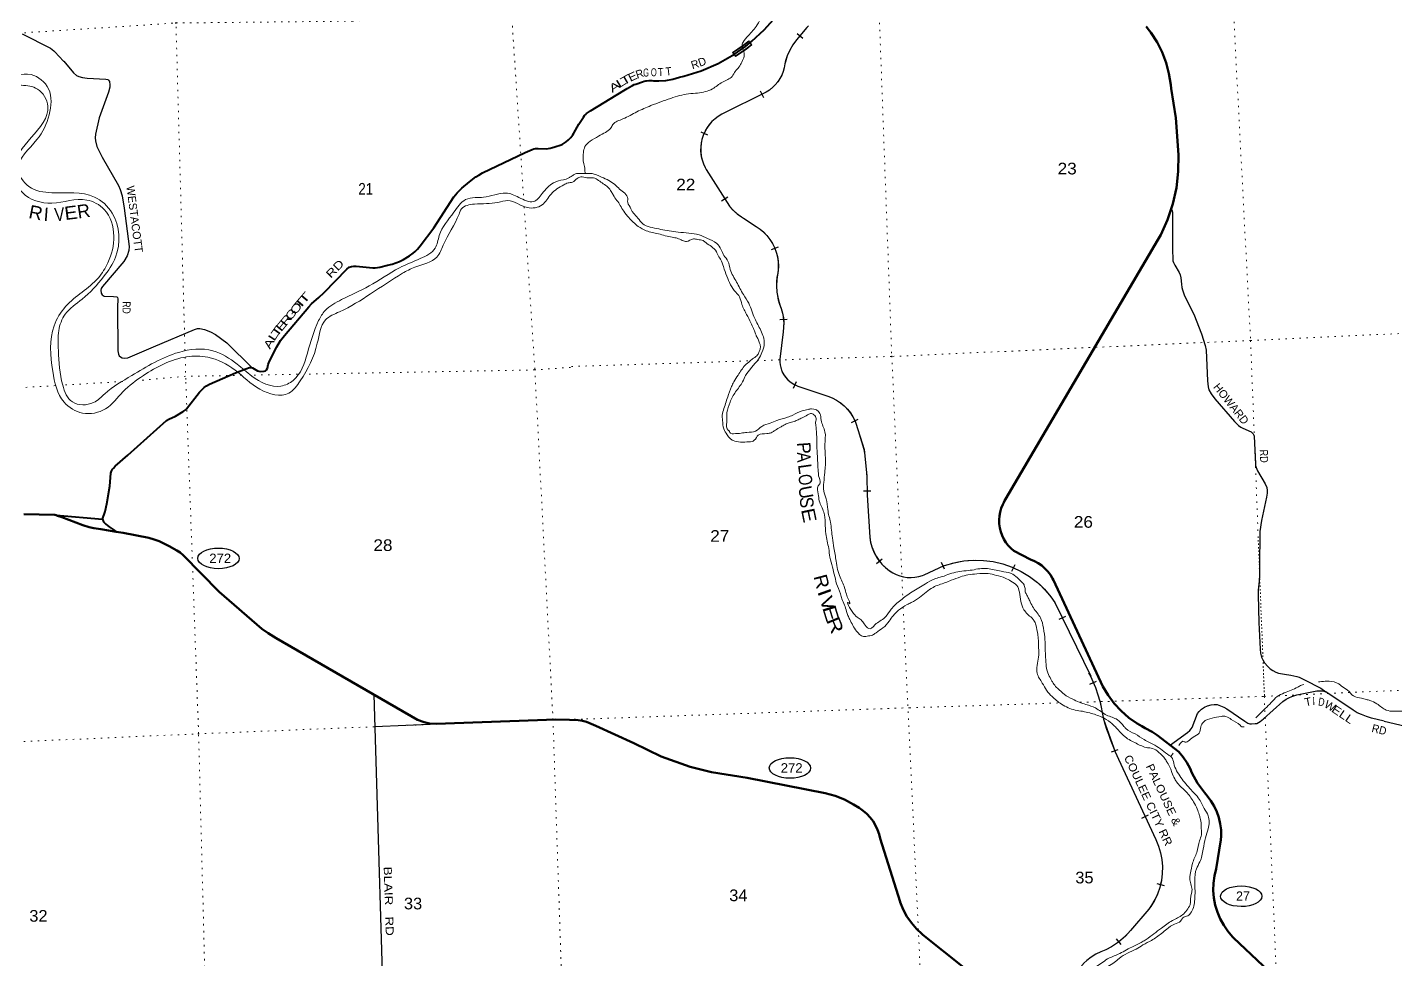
# Model space of a CAD drawing. Header units: feet. Extents: x 751810 to 1010326, y -353855 to -161247.
# Drawn here: x 963642 to 984152, y -190931 to -176964 of the extents above; entities that cross this region are included whole.
import ezdxf
from ezdxf.enums import TextEntityAlignment as Align

# ---------------------------------------------------------------- set-up
doc = ezdxf.new("R2010")
doc.units = ezdxf.units.FT
doc.header["$LTSCALE"] = 70
doc.linetypes.add('DOTTED', pattern=[1.5, 0.3, -1.2])
for name, color, linetype, lineweight in [('17', 7, 'Continuous', 25), ('23', 7, 'Continuous', 70), ('26', 7, 'Continuous', 40), ('29', 7, 'Continuous', 25), ('34', 7, 'Continuous', 25), ('39', 7, 'Continuous', 13), ('61', 7, 'Continuous', 13), ('7', 7, 'DOTTED', 13)]:
    doc.layers.add(name, color=color, linetype=linetype, lineweight=lineweight)
for name, color, linetype in [('27', 7, 'Continuous'), ('30', 7, 'Continuous'), ('41', 7, 'Continuous')]:
    doc.layers.add(name, color=color, linetype=linetype)

msp = doc.modelspace()

# ---------------------------------------------------------------- linework, layer by layer
at = {"layer": '17'}
for centre, major_axis in [((966506.47, -184919.4), (309.24, -1)), ((975072.92, -188059.64), (-309.24, 1)), ((981837.14, -189980.65), (-309.24, 1))]:
    msp.add_ellipse(centre, major_axis=major_axis, ratio=0.500121, dxfattribs=at)
at = {"layer": '23'}
for points in [[(978737.57, -184959.93), (978678.6, -184935.08), (978429.83, -184807.48), (978387.46, -184771.39), (978346.08, -184728.23), (978309.43, -184680.97), (978277.93, -184630.15), (978251.91, -184576.31), (978231.67, -184520.04), (978217.41, -184461.97), (978209.3, -184402.72), (978207.44, -184342.95), (978211.82, -184283.32), (978222.42, -184224.47), (978239.11, -184167.04), (978261.72, -184111.68), (978276.57, -184083.99), (978289.98, -184058.99), (978304.67, -184033.99), (980587.99, -180147.11), (980629.78, -180070.32), (980732.67, -179844.58), (980811.39, -179609.32), (980865.09, -179367.11), (980893.18, -179120.62), (980895.35, -178872.55), (980857.48, -178318.3), (980784.72, -177879.74), (980780.08, -177823.95), (980754.34, -177656.7), (980711.25, -177493.05), (980651.3, -177334.8), (980575.13, -177183.68), (980483.58, -177041.36), (980460.65, -177014.84), (980411.51, -176948.65)], [(963591.47, -184254.47), (964048.55, -184267.9), (964053.22, -184268.53)], [(964053.22, -184268.53), (964075.13, -184271.46), (964095.11, -184280.25), (964156.61, -184303.72), (964473.23, -184423.59), (964566.08, -184450.67), (964638.04, -184465.08), (964745.15, -184482.88), (964974.52, -184519.08)], [(964974.52, -184519.08), (965079.15, -184535.59), (965462.39, -184612.45), (965544.78, -184636.31), (965619.94, -184663.51), (965769.07, -184734.74), (965880.6, -184799.53), (965931.78, -184831.53), (965979.86, -184873.05), (966515.1, -185420.84), (967155.16, -185974.38), (967251.1, -186041.25), (967370.13, -186116.55), (969491.56, -187338.03), (969589.58, -187374.27), (969671.38, -187394.65), (969768.88, -187399.78), (971562.84, -187333.42), (971769.58, -187338.18), (971895.92, -187344.58), (971964.68, -187350.98), (972025.18, -187366.08)], [(982613.2, -191440.95), (981723.33, -190603.54), (981707.66, -190587.46), (981636.34, -190504.38), (981574.09, -190414.29), (981521.59, -190318.2), (981479.43, -190217.14), (981448.06, -190112.23), (981427.84, -190004.61), (981418.97, -189895.47), (981421.55, -189786), (981435.57, -189677.41), (981460.86, -189570.87), (981532.82, -189138.27), (981536.4, -189081.23), (981534.38, -188987.66), (981522.59, -188894.82), (981501.16, -188803.71), (981470.32, -188715.35), (981430.41, -188630.7), (981381.88, -188550.68), (981325.24, -188476.17), (981285.39, -188427.71), (981184.19, -188285.06), (981098.45, -188132.63), (981071.12, -188068.01), (981023.79, -187979.06), (980967.43, -187895.54), (980902.64, -187818.38), (980578.63, -187565.32), (980503.28, -187517.49), (980398.52, -187462.78), (980373.62, -187449.78), (980348.52, -187435.28), (980277.61, -187394.3), (980152.61, -187306.14), (980037.51, -187205.39), (979933.57, -187093.16), (979841.93, -186970.68), (979763.59, -186839.3), (979020.93, -185243.07), (979010.04, -185221.71), (978976.94, -185166.94), (978938.3, -185115.93), (978894.54, -185069.24), (978846.13, -185027.38), (978793.62, -184990.81), (978737.57, -184959.93)], [(977677.06, -191050.9), (977064.28, -190559.59), (977054.62, -190551.36), (976969.57, -190470), (976893.48, -190380.2), (976827.21, -190282.94), (976771.46, -190179.28), (976726.85, -190070.37), (976726.74, -190066.35), (976426.41, -189115.26), (976411.32, -189053.17), (976387.32, -188984.63), (976356.28, -188918.98), (976318.55, -188856.93), (976274.54, -188799.16), (976224.73, -188746.31), (976169.68, -188698.96), (976109.97, -188657.62), (976026.16, -188604.32), (975890.67, -188533.78), (975748.55, -188477.78), (975601.35, -188436.95), (974429.3, -188205.34), (973896.51, -188124.21), (973577.41, -188041.39), (973144.77, -187886.47), (972730.69, -187687.18), (972164.76, -187429.94), (972025.18, -187366.08)]]:
    msp.add_lwpolyline(points, dxfattribs=at)
at = {"layer": '26'}
msp.add_line((972086.35, -178212.74), (972086.46, -178212.5), dxfattribs=at)
for points in [[(974225.7, -177372.94), (974406.13, -177252.13), (974501.1, -177171.54), (974688.58, -177000.39), (974870.36, -176795.7), (974900.53, -176763.29), (974972.77, -176696.62), (975051.58, -176637.88), (975136.1, -176587.69), (975225.4, -176546.61), (975318.51, -176515.09), (975341.22, -176514.87), (975370.57, -176517.31), (975399.5, -176522.8), (975427.7, -176531.29), (975454.86, -176542.68), (975480.68, -176556.84), (975578.6, -176633.42), (975598.64, -176646.17), (975612.64, -176652.55)], [(971656.98, -178715.98), (971674.94, -178706.27), (971716.38, -178678.7), (971754.7, -178646.96), (971789.5, -178611.38), (971820.39, -178572.36), (971832.31, -178546.88), (971905.85, -178412.05), (971975.83, -178310.65), (971993.06, -178285.68), (972018.08, -178261.8), (972023.95, -178256.3), (972053.63, -178233.82), (972085.5, -178214.56), (972582.13, -177910.81), (972606.64, -177895.82), (972632.13, -177880.54), (972704.03, -177837.45), (972710.41, -177834.2), (972735.47, -177821.42), (972760.41, -177813), (972863.41, -177779.43), (972888.32, -177771.31), (972913.41, -177765.79), (972923.89, -177763.49), (972959.99, -177759.44), (972996.31, -177759.19), (973002.45, -177759.75), (973027.29, -177762.01), (973052.45, -177762.71), (973108.3, -177764.26), (973213.7, -177757.44), (973317.8, -177739.64), (973419.48, -177711.06), (973482.71, -177695.51), (973743.76, -177613.05), (973994.76, -177503.76), (974207.83, -177383.07), (974225.7, -177372.94)], [(964769.25, -184331.53), (964807.82, -184215.33), (964834.68, -184103.5), (964878.47, -183836.06), (964893.05, -183644.25), (964904.43, -183610.97), (964918.57, -183584.25), (964932.71, -183566.96), (964959.28, -183538.98), (965145.74, -183372.6), (965728.39, -182852.4), (965761.33, -182832.14), (965860.58, -182788.81), (965979.67, -182717.39), (966006.38, -182696.96), (966027.17, -182679.57), (966222.43, -182430.31), (966261.64, -182391.25), (966294.63, -182361.38), (966329.19, -182336.23), (966372.48, -182309.65), (966759.88, -182141.38), (966919.05, -182080.82), (966972.46, -182060.38), (966994.45, -182058.81), (967014.87, -182065.1), (967092.28, -182108.13), (967129.54, -182116.97), (967189.23, -182113.82), (967212.8, -182107.54), (967228.52, -182096.71), (967241.07, -182068.24), (967250.5, -182016.37), (967271.57, -181964.17), (967379.31, -181749.16), (967438.38, -181655.64), (967496.33, -181580.19), (967859.2, -181147.94), (967901.61, -181103.93), (968010, -181011.19), (968091.66, -180937.4), (968429.66, -180585.89), (968467.91, -180557.73), (968500.9, -180546.73), (968537.02, -180540.44), (968572.6, -180539.99), (968822.82, -180564.33), (968855.91, -180564.02), (968924.23, -180553.8), (969042.5, -180527.48), (969108.02, -180509.79), (969219.55, -180468.92), (969277.68, -180440.63), (969368.79, -180387.19), (969426.91, -180344.75), (969455.18, -180319.6), (969488.17, -180286.59), (969529.69, -180238.51), (969736.13, -179966.67), (970033.59, -179504.03), (970084.31, -179443.31), (970153.43, -179372.58), (970271.87, -179275.21), (970365.49, -179204.4), (970407.9, -179177.68), (970465.68, -179142.76), (971102.94, -178835.79), (971206.66, -178791.8), (971234.94, -178783.94), (971257.53, -178779.36), (971297.77, -178776.08), (971420.42, -178780.99), (971479.99, -178772.94), (971511.41, -178765.08), (971531.83, -178760.36), (971656.98, -178715.98)], [(964053.22, -184268.53), (964075.13, -184271.46), (964769.25, -184331.53)], [(964769.25, -184331.53), (964784.26, -184369.37), (964818.49, -184408.09), (964865.95, -184447.96), (964944.49, -184498.26), (964974.52, -184519.08)]]:
    msp.add_lwpolyline(points, dxfattribs=at)
at = {"layer": '29'}
for p, q in [((982115.13, -184594.42), (982111.72, -184972.33)), ((968849.72, -187439.56), (969778.23, -187400.27))]:
    msp.add_line(p, q, dxfattribs=at)
for points in [[(963563.48, -177060.54), (963988.8, -177277.42), (964037.12, -177315.02), (964055.25, -177330.76), (964186, -177470.6), (964186.71, -177471.44)], [(964186.71, -177471.44), (964333.91, -177646.04), (964378.04, -177683.01), (964415.63, -177701.81), (964467.98, -177715.25), (964538.84, -177722.33), (964820, -177736.98), (964846.48, -177744.8), (964858.56, -177756.89), (964870.64, -177775.69), (964877.35, -177822.7), (964876.01, -177860.3), (964858.36, -177935.08), (964720.11, -178317.95), (964661.26, -178565.39), (964658.57, -178616.43), (964664.88, -178663.1), (964682.73, -178748.05), (964760.83, -178907.25), (965010.23, -179330.92), (965032.78, -179390.22), (965061.23, -179489.4), (965093.9, -179674.12), (965168.6, -180246.88), (965164.13, -180308.59), (965136.39, -180386.55), (965087.07, -180471.1), (964766.15, -180847.36), (964747.15, -180878.1), (964741.78, -180899.59), (964747.25, -180946.97), (964763.25, -180972.12), (964792.71, -180989.48), (964932.37, -180996.29), (964980.69, -181001.66), (964991.43, -181009.72), (964999.48, -181028.52), (964992.5, -181156.73), (964997.15, -181810.05), (965007.53, -181861.21), (965018.27, -181885.39), (965037.06, -181901.5), (965061.22, -181914.93), (965096.12, -181920.3), (965148.78, -181912.72), (965532.65, -181751.71), (966148.41, -181490.53), (966194.04, -181477.1), (966228.94, -181477.1), (966296.05, -181487.85), (966385.56, -181522.99), (966459.8, -181565.74), (966631.47, -181690.37), (967009.6, -182062.17)], [(980789.41, -179675), (980803.49, -179711.71), (980807.45, -179735.52), (980807.45, -180301.71), (980810.1, -180431.35), (980814.06, -180459.13), (980820.67, -180484.27), (980841.83, -180526.6), (980907.94, -180635.07), (980923.8, -180670.79), (980934.39, -180714.45), (980942.32, -180812.34), (980947.6, -180859.96), (980955.55, -180894.36), (980980.66, -180968.43), (981011.08, -181037.23), (981124.79, -181262.11)], [(981124.79, -181262.11), (981239.82, -181557.11), (981297.99, -181731.72), (981313.86, -181800.51), (981332.37, -182260.87), (981340.31, -182348.18), (981353.53, -182393.16), (981385.26, -182454.01), (981443.44, -182528.09), (981734.33, -182866.75)], [(981734.33, -182866.75), (981775.32, -182910.41), (981797.8, -182930.25), (981830.85, -182951.42), (981861.26, -182967.29), (981985.55, -183025.5), (982000.1, -183036.08), (982015.97, -183053.28), (982026.55, -183073.12), (982033.16, -183089), (982049.02, -183501.73), (982052.99, -183525.54), (982060.92, -183555.97), (982083.4, -183607.56), (982197.11, -183800.7), (982219.59, -183857.58), (982226.2, -183901.24), (982226.2, -183943.57), (982215.62, -184001.78), (982138.93, -184353.66), (982115.13, -184517.7), (982115.13, -184594.42)], [(982111.72, -184972.33), (982111.17, -185164.57), (982104.56, -185261.14), (982090.01, -185397.39), (982090.01, -185463.54), (982100.59, -185878.92), (982121.74, -186278.43), (982128.36, -186339.28), (982131, -186357.8), (982142.9, -186397.48), (982160.09, -186438.49), (982185.21, -186482.15)], [(982185.21, -186482.15), (982234.14, -186537.71), (982271.16, -186573.43), (982312.15, -186601.21), (982357.11, -186626.35), (982398.1, -186638.25), (982484.04, -186652.8), (982581.89, -186667.36), (982624.2, -186676.62), (982670.48, -186689.84), (982703.54, -186700.43), (982736.59, -186713.66), (982823.86, -186759.96), (982990.46, -186843.3), (983028.81, -186865.79), (983105.5, -186920.02)], [(968835.44, -186960.25), (969012.2, -192790.71), (968963.89, -192890.25)], [(980777.35, -187714.8), (981033.55, -187528.54), (981069.24, -187498.12), (981087.75, -187474.3), (981099.66, -187451.82), (981141.97, -187348.63), (981184.28, -187245.45), (981205.43, -187213.7), (981239.82, -187179.31), (981284.77, -187150.2), (981329.73, -187129.04), (981387.9, -187113.16), (981432.86, -187107.87), (981475.17, -187110.52), (981528.06, -187126.39), (981574.34, -187146.23), (981623.27, -187171.37), (981890.36, -187359.22), (981937.95, -187386.99), (981968.36, -187396.26), (981990.85, -187396.26), (982046.38, -187394.93), (982068.85, -187390.97), (982096.63, -187380.38), (982123.07, -187364.51), (982170.67, -187324.82), (982461.57, -187065.54), (982511.81, -187029.82), (982551.48, -187007.33), (982596.43, -186987.49), (982670.48, -186965), (982971.95, -186904.15), (983002.36, -186901.51), (983048.64, -186901.5), (983073.76, -186906.8), (983105.5, -186920.02)], [(983980.03, -187358.89), (983787.77, -187311.6), (983713.72, -187289.11), (983639.68, -187260.01), (983577.53, -187230.9), (983512.74, -187193.86), (983105.5, -186920.02)], [(983980.03, -187358.89), (984469.56, -187473.46), (984885.04, -187598.24)]]:
    msp.add_lwpolyline(points, dxfattribs=at)
at = {"layer": '34'}
for p, q in [((975181.27, -177052.95), (975265.62, -177124.49)), ((974628.85, -177913.72), (974678.23, -178012.7)), ((973735.39, -178529.37), (973836.85, -178573.42)), ((974048.31, -179563.13), (974141.67, -179503.81)), ((974795.69, -180292.43), (974899.27, -180253.65)), ((974919.18, -181342.18), (975029.49, -181333.97)), ((975124.2, -182368.81), (975169.71, -182267.99)), ((975995.79, -182882.83), (976094.6, -182833.12)), ((976175.23, -183907.1), (976285.83, -183905.2)), ((976368.3, -184993.74), (976453.78, -184923.54)), ((977390.24, -185081.6), (977343.22, -184981.48)), ((978401.21, -185113), (978448.5, -185013.01)), ((979107.25, -185831.01), (979206.82, -185782.85)), ((979567.26, -186802.06), (979668.65, -186757.83)), ((979890.44, -187817.88), (979994.54, -187780.52)), ((980345.18, -188809.21), (980445.38, -188762.35)), ((980574.25, -189792.1), (980681.84, -189817.76)), ((979961.87, -190620.59), (980033.25, -190705.09))]:
    msp.add_line(p, q, dxfattribs=at)
at = {"layer": '34', "lineweight": 13}
for p, q in [((974715.83, -177933.03), (974052.1, -178264.16)), ((973815.79, -179092.57), (974165.68, -179643.22)), ((974375.73, -179822.24), (974564.21, -179949.58)), ((974968.66, -181523.43), (974922.1, -181935.26)), ((975192.83, -182339.9), (975639.16, -182489.93)), ((976060.52, -182892.22), (976182.27, -183287.09)), ((976229.82, -183969.85), (976267.91, -184602.57)), ((979995.53, -187929.2), (980558.22, -189132.25))]:
    msp.add_line(p, q, dxfattribs=at)
at = {"layer": '34'}
for points in [[(975351.81, -176942.02), (975328.05, -176964.3), (975171.28, -177149.13), (975171.83, -177151.16), (975169.93, -177150.87), (975116.33, -177224.99), (975070.16, -177305.35), (975032.65, -177390.08), (975004.19, -177478.34)], [(975004.21, -177478.26), (974996.26, -177510.64), (974986.59, -177568.35), (974970.9, -177624.83), (974949.41, -177679.36), (974922.34, -177731.34), (974889.98, -177780.22), (974852.68, -177825.42), (974810.87, -177866.51), (974764.99, -177902.98), (974716.37, -177933.99), (974052.63, -178265.13), (973999.21, -178296.64), (973949.4, -178333.54), (973903.72, -178375.45), (973862.67, -178421.92), (973826.7, -178472.41), (973796.21, -178526.38), (973771.52, -178583.26), (973752.92, -178642.4), (973740.59, -178703.15), (973734.69, -178764.87), (973735.27, -178826.86), (973742.33, -178888.45), (973755.78, -178948.96), (973775.49, -179007.75), (973801.24, -179064.15), (973816.74, -179092.01), (974166.56, -179642.55), (974220.9, -179702.31), (974281.21, -179756.09), (974346.83, -179803.28), (974376.33, -179821.31), (974564.82, -179948.67), (974624.02, -179987.81), (974678.86, -180032.98), (974728.67, -180083.63), (974772.93, -180139.21), (974811.12, -180199.11), (974842.84, -180262.67), (974867.75, -180329.2), (974885.57, -180397.97), (974896.1, -180468.22), (974899.22, -180539.2), (974894.92, -180610.1), (974890.44, -180642.54), (974876.33, -180738.81), (974872.36, -180835.97), (974878.57, -180932.99), (974894.89, -181028.85), (974921.15, -181122.48), (974941.8, -181177.79), (974961.91, -181246.77), (974974.71, -181317.48), (974980.05, -181389.14), (974977.86, -181460.97), (974969.75, -181523.56), (974923.2, -181935.32), (974922.98, -181977.47), (974927.18, -182019.4), (974935.73, -182060.68), (974948.55, -182100.83), (974965.49, -182139.41), (974986.38, -182176.02), (975010.98, -182210.25), (975039.01, -182241.72), (975070.2, -182270.08), (975104.16, -182295.02), (975140.56, -182316.28), (975178.99, -182333.63), (975193.2, -182338.86), (975639.54, -182488.9), (975705.88, -182514.76), (975769.2, -182547.42), (975828.75, -182586.52), (975883.89, -182631.65), (975934.01, -182682.28), (975978.56, -182737.87), (976017.06, -182797.81), (976049.07, -182861.44), (976061.56, -182891.85), (976183.35, -183286.87), (976225.97, -183681.61), (976230.92, -183969.81), (976269, -184602.45), (976281.23, -184676.29), (976301.1, -184748.46), (976328.4, -184818.17), (976362.84, -184884.62), (976404.04, -184947.12), (976451.54, -185004.97), (976504.84, -185057.53), (976563.34, -185104.24), (976613.22, -185136.9), (976665.05, -185161.97), (976719.23, -185181.5), (976775.15, -185195.25), (976832.2, -185203.07), (976889.76, -185204.9), (976947.25, -185200.69)], [(976947.14, -185200.71), (977003.88, -185190.51), (977059.19, -185174.46), (977083.26, -185165.45), (977385.18, -185023.66), (977391.39, -185027.56), (977532.6, -184985.24), (977678, -184957.8), (977825.48, -184945.71), (977973.4, -184949.1), (978120.17, -184967.94), (978264.16, -185002), (978403.81, -185050.94), (978537.56, -185114.21), (978663.98, -185191.11), (978781.66, -185280.81), (978889.33, -185382.32), (978985.79, -185494.51), (979045.48, -185577.86), (979580.71, -186684.69), (979554.8, -186634.08), (979557.92, -186637.57), (979651.55, -186852.2), (979722.25, -187075.46), (979769.2, -187304.86), (979772.53, -187327.76), (979948.37, -187817.68), (979996.53, -187928.75), (980559.23, -189131.81), (980599.59, -189228.82), (980629.59, -189329.56), (980648.9, -189432.88), (980657.3, -189537.66), (980654.71, -189642.74), (980641.14, -189746.98), (980616.76, -189849.22), (980581.82, -189948.36), (980536.71, -190043.29), (980481.94, -190132.99), (980452.07, -190174.3), (980179.8, -190494.13), (980177.83, -190496.22), (980100.19, -190578.65), (979996, -190666.65), (979891.6, -190737.57), (979809.88, -190782.8), (979731.97, -190812.03), (979657.66, -190849.18), (979587.64, -190893.9), (979522.68, -190945.68)]]:
    msp.add_lwpolyline(points, dxfattribs=at)
at = {"layer": '34', "lineweight": 13}
for points in [[(975327.25, -176963.54), (975169.77, -177149.21), (975171.83, -177151.16)], [(977083.69, -185166.46), (977385.1, -185024.91), (977391.23, -185028.76)], [(979044.53, -185578.42), (979556.93, -186638.05), (979554.8, -186634.08)], [(980451.2, -190173.62), (980178.98, -190493.4), (980177.03, -190495.47)]]:
    msp.add_lwpolyline(points, dxfattribs=at)
for centre, radius, start, end in [((975859.86, -177705.56), 886.43, 141.12421, 167.28243), ((974439.92, -177447.02), 558.87, 299.58363, 353.4861), ((974326.43, -178790.32), 593.38, 117.53614, 210.62089), ((974764.13, -179153.78), 773.1, 219.27776, 239.84175), ((974220.55, -180533.56), 677.6, 350.75777, 59.52414), ((975801.22, -180825.23), 930.02, 168.66201, 202.30051), ((974293.68, -181404.19), 685.43, 349.98234, 19.25677), ((975325.19, -181958.45), 403.76, 176.70678, 250.86329), ((975425.89, -183135.13), 679.53, 20.94447, 71.70827), ((972438.95, -183890.82), 3791.7, 358.80577, 9.16195), ((976979.69, -184522.8), 716.23, 186.39416, 239.17538), ((977867.08, -186358.73), 1412.54, 33.53321, 109.68676), ((976878.38, -184654.84), 551.27, 241.18495, 291.86526), ((977556.9, -187638.24), 2236.18, 7.97409, 26.56915), ((984534.81, -185894.96), 4974.25, 196.74406, 204.13911), ((979653.48, -189565.45), 1003.1, 322.67879, 25.58601), ((979267.16, -189705.95), 1204.78, 296.74975, 319.18631), ((980049.26, -191539.54), 794.79, 107.5634, 182.67047)]:
    msp.add_arc(centre, radius, start, end, dxfattribs=at)
at = {"layer": '39'}
msp.add_line((980783.09, -187889.57), (980816.1, -187836.35), dxfattribs=at)
for points in [[(974354.23, -177245.23), (974355.88, -177217.08), (974369.08, -177186.51), (974446.7, -177089.69), (974580.72, -176926.84), (974645.49, -176802.22), (974719.51, -176649.17), (974826.62, -176458.93), (974826.33, -176448.88), (974904.71, -176307.76), (975080.82, -176212.11), (975250.68, -176179.01), (975410.44, -176214.62), (975557.48, -176246.47)], [(972006.03, -179156.52), (971997.6, -179080.32), (971997.37, -179072.28), (971976.78, -178984.34), (971972.77, -178914.03), (971976.79, -178843.49), (972000.26, -178750.25), (972078.34, -178669.51), (972204.78, -178593.41), (972307.64, -178536.1), (972382.33, -178477.59), (972418.82, -178418.18), (972567.17, -178335.4), (972779.14, -178228.65), (972987.5, -178136.08), (973285.8, -178026.82), (973553.12, -177958.7), (973689.42, -177946.7), (973910.68, -177883.94), (974062.53, -177782.95), (974204.8, -177698.34), (974252.88, -177622.5), (974307.32, -177558.54), (974349.38, -177482.87), (974385.12, -177397.33), (974354.23, -177245.23)], [(960091.76, -179046.49), (960248.3, -179119.25), (960454.87, -178843.01), (960887.18, -178190.93), (961208.82, -177940.6), (961474.75, -177843.73), (961787.57, -177773.32), (962062.91, -177724.52), (962505.55, -177842.91), (962775.4, -177881.09), (963263.57, -177771.74), (963699.84, -177670.42), (963958.75, -177884.58), (963969.98, -178271.6), (963786.31, -178645.84), (963506.11, -179080.26), (963664.32, -179348.69), (964009.92, -179440.5), (964647.54, -179505.07), (964913.22, -179745.2), (964964.47, -180405.15), (964783.1, -180699.57), (964461.34, -181035.7), (964209.17, -181261.2), (964112.02, -181507.04), (964106.6, -181803.89), (964171.83, -182324.06), (964317.49, -182574.81), (964632.65, -182585.04), (964803.25, -182451.42), (965206.5, -182179.83), (965912.37, -181832.16), (966423.1, -181808.72), (966785.89, -182008.85), (967007.68, -182188.09), (967443.19, -182337.02), (967625.27, -182253.42), (967840.06, -181845.71), (968008.32, -181355.01), (968106.27, -181205.99), (968352.18, -181041.27), (968765.43, -180837.9), (969219.16, -180566.11), (969532.18, -180427.52), (969755.76, -180271.58), (969816.43, -180081.61), (970035.05, -179734.52), (970209.52, -179544.59), (970353.19, -179513.79), (970477.69, -179509.62), (970812.78, -179446.45), (971011.21, -179511.56), (971229.61, -179573.89), (971358.49, -179453.97), (971530.28, -179292.06), (971680.05, -179245.67)], [(960446.59, -178972.48), (960832.69, -178455.34), (961229.83, -178042.72), (961690.74, -177892.02), (962256.14, -177886.69), (962598.38, -178000.82), (962861.47, -177944.42), (963554.1, -177831.34), (963792.36, -177886.86), (963948.27, -178145.29), (963701.12, -178612.75), (963440.01, -179082.77), (963566.61, -179437.15), (964010.42, -179595.86), (964532.52, -179549.79), (964793.33, -179691.23), (964937.25, -180089.36), (964849.81, -180489.11), (964706.13, -180714.97), (964215.85, -181145.92), (964043.69, -181432.96), (964021.39, -182115.87), (964191.22, -182577.59), (964470.76, -182742.53), (964813.81, -182677.03), (965075.17, -182422.93), (965380.96, -182179.25), (966028.67, -181900.39), (966345.72, -181906.51), (966754.35, -182096.82), (967127.72, -182385.33), (967560.6, -182443.55), (967731.74, -182259.47), (967988.16, -181696.81), (968112.31, -181345), (968321.39, -181224.06), (968786.91, -180956.15), (969265.34, -180648.25), (969450.07, -180555.85), (969781.65, -180403.78), (969874.79, -180226.7), (970112.02, -179760.19), (970147.94, -179683.19), (970342.27, -179611.63), (970694.5, -179586.14), (970844.1, -179558.26), (971137.01, -179662.65), (971357.4, -179623.52), (971491.06, -179461.04), (971683.05, -179320.66)], [(971680.05, -179245.67), (971758.43, -179220.06), (971774.21, -179209.54), (971807.77, -179188.45), (971847.24, -179163.16), (971901.16, -179151.53), (972005.68, -179152.52), (972140.54, -179160.69), (972219.87, -179194.6), (972331.78, -179243.67), (972427.92, -179303.26), (972502.14, -179369.52), (972576.25, -179431.76), (972638.66, -179506.41), (972640.89, -179584.82), (972689.81, -179679.99), (972709.03, -179719.67), (972742.41, -179762.97), (972811.01, -179843.48), (972887.58, -179921.75), (973009.3, -179962.48), (973136.71, -179990.98), (973261.93, -180013.51), (973395.01, -180029.77), (973558.27, -180047.17), (973711.72, -180072.9), (973835.79, -180125.64), (973974.55, -180200.09), (974041.54, -180294.73), (974084.15, -180380.02), (974142.89, -180466.85), (974178.61, -180592.58), (974272.33, -180779), (974374.13, -180967.21), (974454.2, -181097.69), (974545.05, -181324.44), (974636.58, -181504.89), (974688.42, -181702.59), (974651.99, -181834.43), (974602.59, -181934.46), (974524.73, -182023.24), (974488.02, -182074.61), (974408.56, -182177.52), (974363.06, -182273.42), (974258.82, -182423.33), (974174.88, -182580.7), (974129.03, -182734.95), (974127.01, -182875.86), (974148.57, -182997.98), (974158.78, -183003.72), (974173.63, -183031.46), (974184.07, -183045.24), (974228.47, -183052), (974342.74, -183042.65), (974426.84, -183032.16), (974556.89, -183012.29), (974651.31, -182941.14), (974776.49, -182891.23), (974873.89, -182854.2), (975037.21, -182803.18), (975114.71, -182772.76), (975253.54, -182708.37), (975345.38, -182687.6), (975395.35, -182678.1), (975521.89, -182746.87), (975538.86, -182849), (975598.04, -183022.34), (975595.44, -183213.57), (975605.23, -183416.51), (975595.23, -183630.09), (975579.45, -183781.46), (975579.09, -183910.25), (975614.53, -184025.92), (975639.24, -184188.19), (975678.8, -184378.2), (975709.59, -184612.73), (975731.95, -184762.99), (975765.66, -184959.2), (975787.39, -185087.35), (975824.84, -185202.97), (975900.31, -185383.89), (975925.03, -185475.73), (975963.74, -185565.15), (975972.74, -185599.1), (975954.27, -185585.55), (976025.1, -185744.47), (976152.79, -185853.44), (976200.91, -185920.46), (976274.73, -185972.65), (976316.21, -185947.3), (976362.96, -185895.64)], [(971683.05, -179320.66), (971746.49, -179294.86), (971812.41, -179280.87), (971883.26, -179228.51), (971936.84, -179204.83), (972027.64, -179218.29), (972079.9, -179218.79), (972126.08, -179217.45), (972203.52, -179255.44), (972275.33, -179307.69), (972345.08, -179357.98), (972395.16, -179422.93), (972422.74, -179474.45), (972479.3, -179555.3), (972529.71, -179632.32), (972580.41, -179719.38), (972655.38, -179811.78), (972797.8, -179944.47), (972918.26, -180011.4), (973100.39, -180056.43), (973308.85, -180108.73), (973383.59, -180122.66), (973458.85, -180154.68), (973523.67, -180172.93), (973625.03, -180133.77), (973687.56, -180142.01), (973772.4, -180157.66), (973813.47, -180188.67), (973897.56, -180248.6), (973970.06, -180324.98), (973985.2, -180362.77), (974031.55, -180437.89), (974074.85, -180547.3), (974127.21, -180692.67), (974260.61, -180932.27), (974316.82, -181001.06), (974352.26, -181116.74), (974386.62, -181194.22), (974422.75, -181263.59), (974488.65, -181390.46), (974525.24, -181475.92), (974553.23, -181541.51), (974568.54, -181585.34), (974596.13, -181636.85), (974615.86, -181694.63), (974631.17, -181738.45), (974628.18, -181774.76), (974611.37, -181819.52), (974586.64, -181868.52), (974527.84, -181920.53), (974472.77, -181962.37), (974402.21, -182024.79), (974295.9, -182172.74), (974230.49, -182275.25), (974198.31, -182344.6), (974140.47, -182501.21), (974075.74, -182698.26), (974056.52, -182799.43), (974064.03, -182851.53), (974079.68, -182977.84), (974132.44, -183066.86), (974174.2, -183121.99), (974221.29, -183152.81), (974332.46, -183175.75), (974459.01, -183174.09), (974505.07, -183168.73), (974538.69, -183149.65), (974598.76, -183071.44), (974728.74, -183049.56), (974792.65, -183035.63), (974838.14, -183010.17), (974909.16, -182963.84), (974950.7, -182940.5), (975015.98, -182904.4), (975077.7, -182884.5), (975153.43, -182862.19), (975208.9, -182834.42), (975274.36, -182804.35), (975355.47, -182759.74), (975409.51, -182752.14), (975432.05, -182767.58), (975465.78, -182822.94), (975458.83, -182861.38), (975462.84, -182931.69), (975469.15, -183011.99), (975474.3, -183122.51), (975476.01, -183253.25), (975482.6, -183343.6), (975484.54, -183411.96), (975488.44, -183478.25), (975492.9, -183564.64)], [(975492.9, -183564.64), (975499.03, -183638.91), (975502.24, -183681.08), (975525.46, -183791.07), (975497.09, -183833.9), (975497.09, -183953.68), (975512.7, -184057.83), (975580.09, -184228.14), (975609.38, -184551.24), (975653.76, -184769.28), (975671.59, -184901.57), (975709.95, -185049.35), (975784.33, -185332.92), (975840.99, -185488.23), (975852.11, -185526.14), (975890.88, -185617.57), (975921.85, -185717.28), (975941.58, -185775.06), (975969.39, -185834.62), (976070.8, -186008.75), (976173.53, -186088.26), (976251.72, -186081.97), (976325.43, -186059.71), (976362.84, -186032.47), (976467.3, -185961.03), (976558.81, -185857.77), (976620.83, -185777.49), (976700.91, -185696.7), (976829.13, -185612.49), (976890.57, -185582.54), (977012.99, -185506.55), (977217.62, -185353.73), (977400.45, -185282.02), (977491.89, -185247.18), (977629.11, -185196.92), (977740.74, -185165.51), (977874.97, -185151.56), (978043.62, -185146.66), (978166.95, -185173.27), (978298.72, -185213.71), (978384.41, -185259.52), (978474.7, -185325.32), (978511.63, -185422.84), (978533.82, -185567.07), (978579.47, -185688.49), (978697.51, -185811.83), (978730.72, -185849.1), (978756.7, -185914.75), (978786.98, -186060.76), (978800.67, -186259.56), (978798.59, -186398.46), (978777.35, -186640.53), (978855.87, -186787.16), (978919.24, -186895.99), (979002.3, -186990.16), (979142.14, -187102.81), (979349.62, -187191.36), (979458.67, -187210.34), (979565.88, -187235.4), (979748.52, -187298.51), (979875.34, -187377.33), (979993.05, -187488.61), (980096.52, -187594.27), (980262.01, -187690.07), (980432.66, -187755.55), (980505.28, -187765.52), (980603.43, -187825.05), (980696.75, -187926.97), (980728.35, -187978.37), (980772.8, -188057.57), (980798.95, -188129.25), (980839.73, -188220.62), (980881.77, -188285.8), (981010.03, -188414.89), (981122.79, -188564.54), (981178.14, -188673.6), (981206.64, -188757.29), (981222.18, -188809.15), (981239.04, -188907.26), (981238.8, -188969.64), (981239.37, -189060.17), (981213.78, -189149.45), (981170.51, -189323.75), (981104.93, -189490.65), (981076.92, -189636.34), (981066.47, -189692.98), (981076.85, -189775.18), (981088.15, -189819.12), (981098.58, -189903.32), (981091.46, -189935.73), (981074.35, -190111.28)], [(976362.96, -185895.64), (976510.63, -185788.74), (976589.97, -185681.8), (976732.76, -185544.86), (976904.06, -185421.17), (977105.59, -185300.64), (977232.15, -185228.55), (977323.82, -185201.75), (977558.79, -185126.52), (977804.99, -185093.22), (977916.97, -185073.88), (978033.48, -185072.51), (978239.58, -185112.81), (978387.18, -185144.75), (978559.95, -185284.61), (978568.2, -185292.42), (978589.6, -185338.08), (978596.54, -185370.07), (978597.74, -185412.29), (978617.06, -185456), (978644.77, -185511.54), (978674.59, -185571.04), (978721.33, -185660.23), (978830.14, -185812.01), (978872.58, -185961.69), (978895.91, -186146.13), (978899.97, -186218.45), (978900.65, -186313), (978905.35, -186407.44), (978911.99, -186499.8), (978937.97, -186635.88), (978984.77, -186727.08), (979006.1, -186770.73), (979114.11, -186894.36), (979182.14, -186954.76), (979310.86, -187029.5), (979510.02, -187108.24), (979652.16, -187160.46), (979820, -187268.27), (979980.67, -187336.05), (980079.96, -187435.79), (980106.97, -187467.2), (980245.96, -187549.69), (980380.99, -187634.31), (980544.12, -187718.11), (980759.45, -187870.82), (980794.38, -187897.98), (980825.01, -187985.63), (980933.64, -188201.8), (981085.58, -188386.54), (981222.78, -188547.55), (981282.43, -188666.55), (981341.79, -188775.5), (981343.32, -188970.64), (981300.92, -189104.67), (981267.63, -189276.67), (981216.79, -189467.28), (981165.44, -189569.38), (981140.41, -189749.19), (981144.76, -189901.99), (981144.35, -189958.34), (981139.12, -190057.08), (981078.35, -190235.38), (981017.61, -190281.84), (980963.28, -190303.64), (980928.29, -190353.32), (980837.36, -190397.84), (980722.97, -190473.6), (980642.42, -190538.31), (980492.41, -190642.82), (980363.79, -190710.72), (980260.17, -190775.06), (980132.43, -190834.8), (980008.06, -190912.86), (979933.42, -190973.38), (979739.75, -191087.65), (979604.19, -191196.22), (979531.9, -191268.74), (979481.25, -191324.54), (979460.53, -191373.43), (979449, -191462.3), (979458.69, -191520.37), (979462.17, -191643.01), (979485.22, -191746.97), (979534.61, -191787.8), (979605.68, -191813.9), (979714.33, -191818.8), (979729.99, -191804.26), (979904.55, -191795.18), (980101.71, -191803.54), (980271.4, -191764.41)], [(982054.17, -187308.23), (982084.9, -187279.04), (982196.31, -187169.16), (982288.16, -187077.96), (982376.05, -186988.89), (982483.04, -186935.48), (982687.49, -186847.06), (982738.95, -186819.41), (982774.57, -186810.04)], [(982993.73, -186770.73), (983040.8, -186764.37), (983155.24, -186761.05), (983298.99, -186799.14), (983340.12, -186832.15), (983432.3, -186893.87), (983521.15, -186979.82), (983638.69, -187014.65), (983711.59, -187034.67), (983766.2, -187047.17), (983872.15, -187098.42), (984011.42, -187190.97), (984246.96, -187206.27), (984417.9, -187211.37), (984647.76, -187238.91), (984661.92, -187242.52), (984790.76, -187250.86), (984798.71, -187252.22)], [(980903.93, -187724.54), (980978.6, -187663.25), (980980.67, -187665.2), (981115.42, -187598.92), (981208.13, -187537.88), (981231.6, -187444.64), (981269.69, -187371.1), (981402.67, -187312.91), (981534.55, -187286.95), (981608.95, -187288.82), (981688.51, -187330.78), (981819.64, -187419.53), (981846.37, -187440.89), (981879.37, -187442.97)], [(981074.35, -190111.28), (980957.95, -190257.52), (980805.7, -190344.43), (980640.13, -190457.89), (980413.88, -190627.44), (980354.67, -190665.37), (980196.11, -190742.41), (979990.22, -190851), (979833.44, -190919.94), (979742.86, -190984.94), (979559.4, -191104.96), (979474.89, -191171.8), (979352.07, -191304.14), (979322.85, -191478.03), (979328.92, -191620.72), (979343.6, -191712.85), (979358.44, -191811.01), (979401.52, -191912.39), (979543.89, -191972.64), (979618.12, -191968.48), (979702.21, -191957.99), (979786.25, -191945.49), (979786.2, -191943.48), (979790.21, -191943.37), (979889.74, -191910.3), (980081.86, -191882.59), (980257.57, -191843.29), (980371.09, -191807.8), (980436.49, -191775.72), (980469.82, -191746.59), (980500.92, -191709.46), (980564.65, -191619.08), (980609.69, -191577.53), (980667, -191543.68), (980739.97, -191495.28), (980805.14, -191455.16), (980842.71, -191433.95), (980949.42, -191370.49), (981024.68, -191332.09), (981131.56, -191274.66), (981239.63, -191259.45), (981363.36, -191300.13), (981418.71, -191338.77), (981480.03, -191375.22), (981531.26, -191409.95), (981593.03, -191462.49), (981654.92, -191519.05), (981764.02, -191610.45), (981890.96, -191693.29), (982015.66, -191768.15), (982133.6, -191817.05), (982176.68, -191847.99), (982261.63, -191867.66), (982389.03, -191896.16), (982472.04, -191917.9), (982571.73, -191961.29), (982723.8, -192009.19), (982857.86, -192059.63), (982933.57, -192107.74), (982998.68, -192136.03), (983057.76, -192164.5), (983119.54, -192217.04), (983199.21, -192263.02), (983252.61, -192303.73), (983306.07, -192346.44), (983309.17, -192384.58), (983312.15, -192418.7), (983305.37, -192463.17), (983299.12, -192525.73), (983293.66, -192616.43), (983285.29, -192641.04)]]:
    msp.add_spline(points, degree=3, dxfattribs=at)
at = {"layer": '61'}
for p, q in [((974455.93, -177165.74), (974502.9, -177224.15)), ((974255.29, -177401.59), (974213.14, -177339.22))]:
    msp.add_line(p, q, dxfattribs=at)
for points in [[(974213.3, -177339.11), (974372.23, -177232.24), (974455.08, -177166.14)], [(974224.26, -177341.38), (974376.96, -177238.7), (974454.56, -177176.79), (974491.54, -177222.77)], [(974491.54, -177222.77), (974411.88, -177286.31), (974257.29, -177390.26), (974224.26, -177341.38)], [(974255.15, -177401.34), (974416.61, -177292.77), (974501.86, -177224.77)]]:
    msp.add_lwpolyline(points, dxfattribs=at)
at = {"layer": '7'}
for p, q in [((971798.98, -182043.98), (974478.29, -181959.76)), ((965071.81, -182268.75), (964178.83, -182323.26)), ((967690.04, -182160.86), (966979.48, -182173.87)), ((982183.08, -186986.44), (982393.08, -191808.02))]:
    msp.add_line(p, q, dxfattribs=at)
for points in [[(975850.82, -162394.92), (975805.8, -165741.96), (976148.48, -171078.32), (976400.4, -176473.65), (976598.46, -181882.61), (976765.67, -185524.1)], [(966004.44, -181803.26), (965869.73, -176907.94), (965474.58, -171654.06), (965208.83, -166298.41), (965082.75, -162852.49)], [(970298.16, -164719.23), (970250.9, -166098.81), (970558.36, -171440.78), (970898.48, -176733.07), (971082.6, -179547.36)], [(981633.08, -174852.1), (981701.88, -176356.1), (981977.16, -181654.17), (982184.78, -186976.21), (982088.27, -184571.05)], [(958944.89, -177301), (960560.78, -177240.77), (965869.44, -176897.86), (968509.89, -176870.21), (971538.48, -176672.44)], [(971089.46, -179652.14), (971248.13, -182077.47), (971520.84, -187327.93), (971701.6, -192794.94)], [(974581.48, -181956.51), (976612.96, -181892.66), (981977.16, -181654.17), (987423.55, -181403.64), (992677.7, -181247.22), (993478.85, -181226)], [(966352.02, -193041.36), (966208.56, -187545.86), (966016.4, -182237.85), (966007.34, -181908.55)], [(971785.01, -182057.08), (971244.64, -182095.76), (967784.98, -182159.12)], [(964058.53, -182330.6), (960654.38, -182538.39), (955113.24, -182817.48), (949978.57, -182935.83), (944608.5, -183097.43), (940465.23, -183274.7)], [(966853.67, -182176.18), (966013.05, -182191.57), (965284.75, -182255.76)], [(976771.42, -185649.18), (976838.38, -187107.48), (977094.85, -192552.75)], [(979419.74, -187075.16), (982183.08, -186986.44), (985741.47, -186827.4)], [(972024.31, -187325.22), (976863.75, -187157.23), (979114.14, -187084.97)], [(940690.09, -188720.88), (944856.91, -188477.96), (950095.19, -188266.88), (955516.05, -188058.96), (960862.76, -187783.22), (966198.61, -187548.25), (971523.14, -187332.8), (972024.31, -187325.22)]]:
    msp.add_lwpolyline(points, dxfattribs=at)

# ---------------------------------------------------------------- texts
at = {"layer": '17', "width": 1.05}
for p in [(966532.52, -184987.71), (975098.97, -188127.95)]:
    msp.add_text('272', height=140, dxfattribs=at).set_placement(p, align=Align.CENTER)
at = {"layer": '17'}
msp.add_text('27', height=140, dxfattribs=at).set_placement((981863.19, -190048.96), align=Align.CENTER)
at = {"layer": '27'}
for s, rotation, p in [('R', 18.32, (972838.52, -177715.72)), ('R', 17.768, (973666.98, -177574.08)), ('D', 20.089, (973776.78, -177535.04))]:
    msp.add_text(s, height=120, rotation=rotation, dxfattribs=at).set_placement(p, align=Align.CENTER)
for s, rotation, width, p in [('G', 0.353, 0.6, (972916.12, -177700.27)), ('O', 359.669, 0.65, (973031.7, -177696.33)), ('T', 2.995, 0.9, (973139.28, -177692.19)), ('T', 6.268, 0.95, (973258.69, -177680.75)), ('A', 33.763, 1.5, (972475.34, -177902.82)), ('L', 31.902, 1.6, (972572.27, -177838.56)), ('T', 29.949, 1.55, (972641.23, -177801.57)), ('E', 24.922, 1.2, (972738.28, -177753.38)), ('O', 49.987, 1.45, (967713.7, -181211.33)), ('T', 49.987, 1.85, (967774.98, -181134.21)), ('T', 49.987, 1.85, (967841.11, -181058.32)), ('R', 50.987, 1.5, (967567.07, -181385.35)), ('G', 49.987, 1.4, (967639.79, -181299.13)), ('T', 54.722, 1.7, (967429.28, -181552.11)), ('E', 50.987, 1.6, (967499.43, -181467.43)), ('A', 60.385, 1.4, (967314.9, -181729.73)), ('L', 57.385, 1.6, (967379.14, -181615.84))]:
    msp.add_text(s, height=120, rotation=rotation, dxfattribs=dict(at, width=width)).set_placement(p, align=Align.CENTER)
at = {"layer": '27', "width": 1.3}
msp.add_text('RD', height=120, rotation=46.122, dxfattribs=at).set_placement((968191.16, -180730.4))
at = {"layer": '30'}
msp.add_text('WESTACOTT', height=120, rotation=277.431, dxfattribs=at).set_placement((965191.1, -179844.14), align=Align.CENTER)
for s, rotation, width, p in [('RD', 270.408, 0.8, (965068.68, -181161.62)), ('T', 11.412, 1.05, (982849.88, -187125.45)), ('I', 1.412, 0.9, (982925.07, -187116.53)), ('D', 351.412, 0.8, (983031.6, -187128.7)), ('BLAIR   RD', 271.736, 1.25, (968999.37, -190057.38))]:
    msp.add_text(s, height=120, rotation=rotation, dxfattribs=dict(at, width=width)).set_placement(p, align=Align.CENTER)
msp.add_text('HOWARD', height=120, rotation=308.645, dxfattribs=at).set_placement((981410.87, -182354.91))
for s, rotation, width, p in [('RD', 272.201, 0.85, (982115.51, -183291.56)), ('W', 329.582, 1.05, (983069.71, -187140.31)), ('ELL', 326.082, 1.25, (983178.64, -187208.05)), ('RD', 346.181, 0.95, (983784.75, -187516.82))]:
    msp.add_text(s, height=120, rotation=rotation, dxfattribs=dict(at, width=width)).set_placement(p)
at = {"layer": '34', "width": 1.1}
for s, p in [('COULEE CITY RR', (980076.22, -187899.46)), ('PALOUSE &', (980405.33, -188032.81))]:
    msp.add_text(s, height=120, rotation=295.067, dxfattribs=at).set_placement(p)
at = {"layer": '41'}
for s, rotation, width, p in [('R', 348.791, 1.05, (963749.29, -179837.13)), ('V', 4.546, 0.85, (964131.02, -179863.06)), ('E', 7.078, 1.1, (964307.59, -179838.89)), ('A', 272.955, 0.85, (975181.75, -183407.96)), ('O', 276.807, 0.8, (975206.7, -183752.42)), ('S', 273.08, 0.95, (975225.72, -184086.43)), ('E', 281.662, 1.2, (975259.13, -184293.66)), ('R', 284.631, 1.1, (975451.38, -185291.55)), ('I', 289.764, 1.4, (975496.6, -185462.75)), ('V', 289.209, 1.15, (975545.24, -185625.45)), ('E', 287.17, 1.35, (975589.65, -185770.79)), ('R', 292.104, 1.25, (975659.21, -185957.38))]:
    msp.add_text(s, height=200, rotation=rotation, dxfattribs=dict(at, width=width)).set_placement(p, align=Align.CENTER)
for s, rotation, p in [('I', 355.715, (963917.56, -179864.27)), ('R', 8.521, (964499.81, -179814.11)), ('P', 274.106, (975184.25, -183271.79)), ('L', 278.04, (975202.14, -183590.92)), ('U', 280.695, (975212.7, -183947.29))]:
    msp.add_text(s, height=200, rotation=rotation, dxfattribs=at).set_placement(p, align=Align.CENTER)
at = {"layer": '7'}
for s, width, p in [('23', 1.1, (979085.08, -179166.3)), ('22', 1.1, (973368.17, -179405.83)), ('21', 0.85, (968603.39, -179469.83)), ('26', 1.1, (979328.09, -184459.79)), ('27', 1.1, (973877.83, -184670.57)), ('28', 1.1, (968828.94, -184808.56)), ('35', 1.05, (979350.53, -189788.26)), ('34', 1.05, (974162.65, -190054.8)), ('33', 1.05, (969286.94, -190177.64)), ('32', 1.05, (963671.12, -190362.45))]:
    msp.add_text(s, height=175, dxfattribs=dict(at, width=width)).set_placement(p)

doc.saveas('drawing.dxf')
